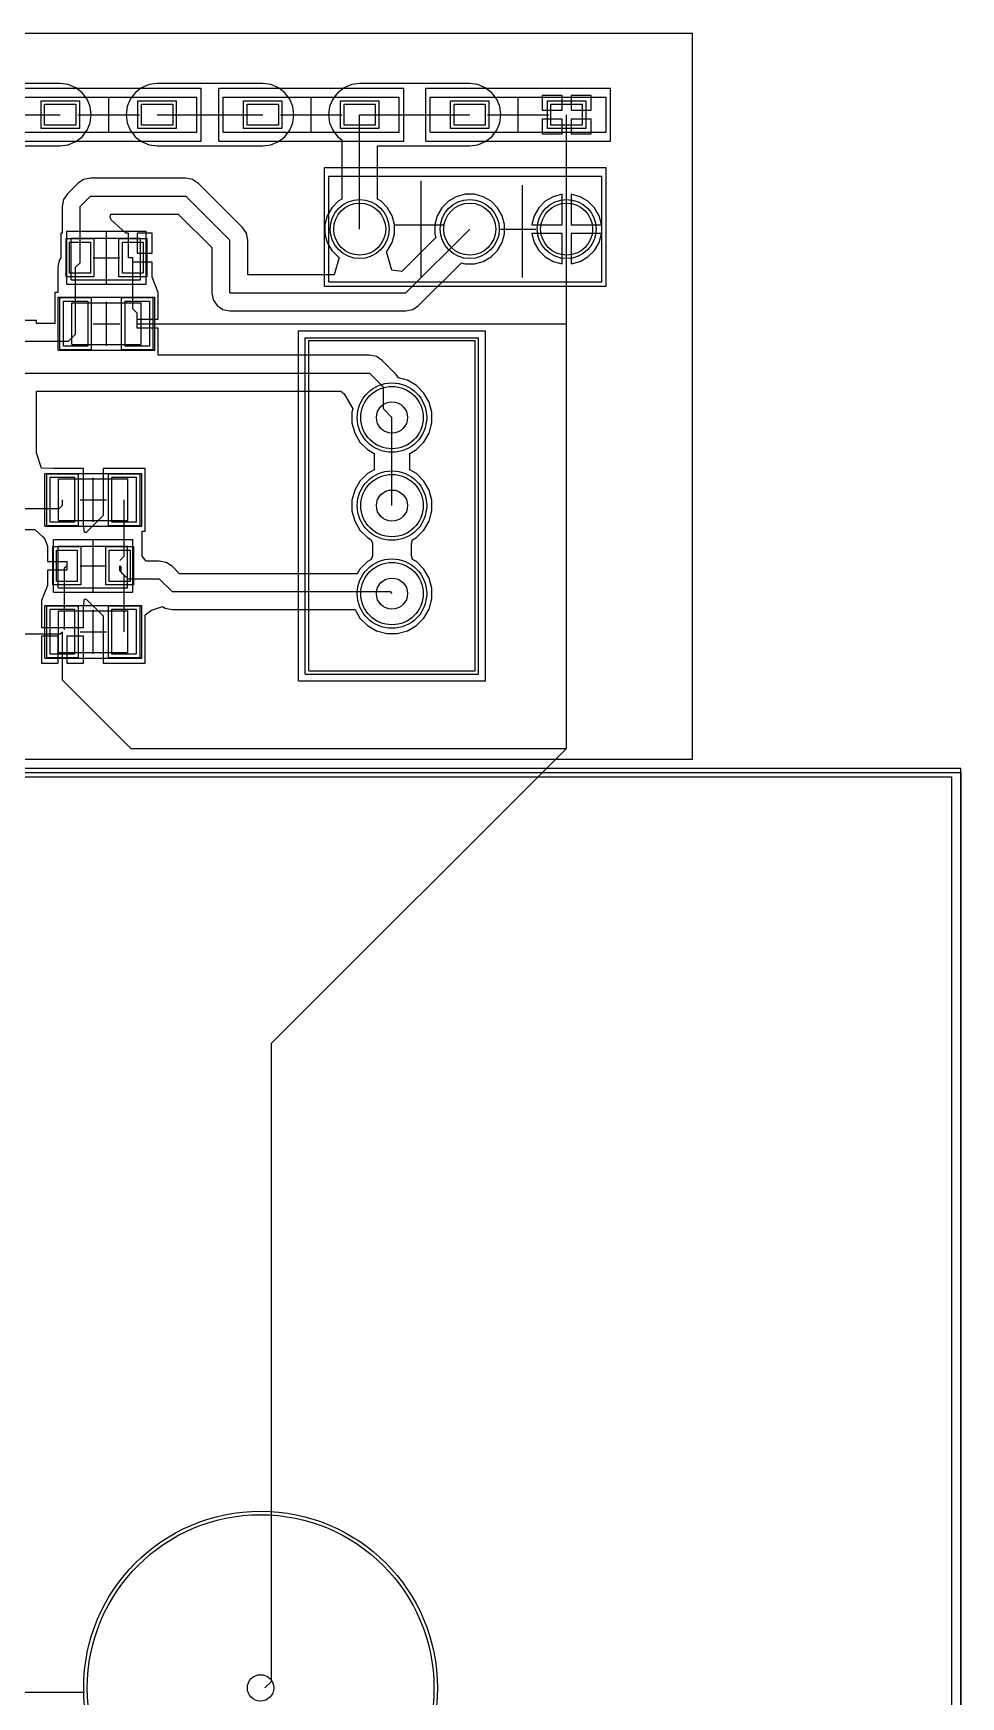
# Model space of a CAD drawing. Header units: inches. Extents: x 0.4 to 54.4, y 1 to 73.5.
# Drawn here: x 27.61 to 54.36, y 25.53 to 73.53 of the extents above; entities that cross this region are included whole.
import ezdxf

# ---------------------------------------------------------------- set-up
doc = ezdxf.new("R2010")
doc.units = ezdxf.units.IN
for name, color, linetype in [('Bottom Layer', 5, 'Continuous'), ('Bottom Overlay', 54, 'Continuous'), ('Bottom Solder', 6, 'Continuous'), ('Mechanical 1', 6, 'Continuous'), ('Mechanical 13', 56, 'Continuous'), ('Mechanical 15', 56, 'Continuous'), ('Multi-Layer', 9, 'Continuous'), ('Pad Holes', 156, 'Continuous'), ('Top Layer', 1, 'Continuous'), ('Top Overlay', 2, 'Continuous'), ('Top Paste', 8, 'Continuous'), ('Top Solder', 216, 'Continuous')]:
    doc.layers.add(name, color=color, linetype=linetype)

# ---------------------------------------------------------------- blocks, each defined once
blk = doc.blocks.new('PCBC_________1_2')
at = {"layer": 'Mechanical 13'}
for p, q in [((-0.984, 0.635), (-0.984, -0.565)), ((1.016, 0.635), (-0.984, 0.635)), ((1.016, 0.635), (1.016, -0.565)), ((1.016, -0.565), (-0.984, -0.565))]:
    blk.add_line(p, q, dxfattribs=at)
at = {"layer": 'Mechanical 15'}
for p, q in [((-1.143, 0.762), (-1.143, -0.762)), ((1.143, 0.762), (-1.143, 0.762)), ((0, 0.762), (0, -0.762)), ((1.143, 0.762), (1.143, -0.762)), ((0.381, 0), (-0.381, 0)), ((1.143, -0.762), (-1.143, -0.762))]:
    blk.add_line(p, q, dxfattribs=at)
at = {"layer": 'Top Layer'}
for p, q in [((-1.062, 0.45), (-0.462, 0.45)), ((-1.062, -0.45), (-1.062, 0.45)), ((-0.462, 0.45), (-0.462, -0.45)), ((0.462, 0.45), (1.062, 0.45)), ((0.462, -0.45), (0.462, 0.45)), ((1.062, 0.45), (1.062, -0.45)), ((-0.462, -0.45), (-1.062, -0.45)), ((1.062, -0.45), (0.462, -0.45))]:
    blk.add_line(p, q, dxfattribs=at)
at = {"layer": 'Top Overlay'}
for p, q in [((1.143, 0.762), (-1.143, 0.762)), ((-1.143, 0.762), (-1.143, -0.762)), ((1.143, 0.762), (1.143, -0.762)), ((1.143, -0.762), (-1.143, -0.762))]:
    blk.add_line(p, q, dxfattribs=at)
at = {"layer": 'Top Paste'}
for p, q in [((-1.062, 0.45), (-0.462, 0.45)), ((-1.062, -0.45), (-1.062, 0.45)), ((-0.462, 0.45), (-0.462, -0.45)), ((0.462, 0.45), (1.062, 0.45)), ((0.462, -0.45), (0.462, 0.45)), ((1.062, 0.45), (1.062, -0.45)), ((-0.462, -0.45), (-1.062, -0.45)), ((1.062, -0.45), (0.462, -0.45))]:
    blk.add_line(p, q, dxfattribs=at)
at = {"layer": 'Top Solder'}
for p, q in [((-1.164, 0.552), (-0.36, 0.552)), ((-1.164, -0.552), (-1.164, 0.552)), ((-0.36, 0.552), (-0.36, -0.552)), ((0.36, 0.552), (1.164, 0.552)), ((0.36, -0.552), (0.36, 0.552)), ((1.164, 0.552), (1.164, -0.552)), ((-0.36, -0.552), (-1.164, -0.552)), ((1.164, -0.552), (0.36, -0.552))]:
    blk.add_line(p, q, dxfattribs=at)
blk = doc.blocks.new('PCBC_________1_4')
at = {"layer": 'Mechanical 13'}
for p, q in [((-0.984, 0.635), (-0.984, -0.565)), ((1.016, 0.635), (-0.984, 0.635)), ((1.016, 0.635), (1.016, -0.565)), ((1.016, -0.565), (-0.984, -0.565))]:
    blk.add_line(p, q, dxfattribs=at)
at = {"layer": 'Mechanical 15'}
for p, q in [((-1.143, 0.762), (-1.143, -0.762)), ((1.143, 0.762), (-1.143, 0.762)), ((0, 0.762), (0, -0.762)), ((1.143, 0.762), (1.143, -0.762)), ((0.381, 0), (-0.381, 0)), ((1.143, -0.762), (-1.143, -0.762))]:
    blk.add_line(p, q, dxfattribs=at)
at = {"layer": 'Top Layer'}
for p, q in [((-1.062, 0.45), (-0.462, 0.45)), ((-1.062, -0.45), (-1.062, 0.45)), ((-0.462, 0.45), (-0.462, -0.45)), ((0.462, 0.45), (1.062, 0.45)), ((0.462, -0.45), (0.462, 0.45)), ((1.062, 0.45), (1.062, -0.45)), ((-0.462, -0.45), (-1.062, -0.45)), ((1.062, -0.45), (0.462, -0.45))]:
    blk.add_line(p, q, dxfattribs=at)
at = {"layer": 'Top Overlay'}
for p, q in [((1.143, 0.762), (-1.143, 0.762)), ((-1.143, 0.762), (-1.143, -0.762)), ((1.143, 0.762), (1.143, -0.762)), ((1.143, -0.762), (-1.143, -0.762))]:
    blk.add_line(p, q, dxfattribs=at)
at = {"layer": 'Top Paste'}
for p, q in [((-1.062, 0.45), (-0.462, 0.45)), ((-1.062, -0.45), (-1.062, 0.45)), ((-0.462, 0.45), (-0.462, -0.45)), ((0.462, 0.45), (1.062, 0.45)), ((0.462, -0.45), (0.462, 0.45)), ((1.062, 0.45), (1.062, -0.45)), ((-0.462, -0.45), (-1.062, -0.45)), ((1.062, -0.45), (0.462, -0.45))]:
    blk.add_line(p, q, dxfattribs=at)
at = {"layer": 'Top Solder'}
for p, q in [((-1.164, 0.552), (-0.36, 0.552)), ((-1.164, -0.552), (-1.164, 0.552)), ((-0.36, 0.552), (-0.36, -0.552)), ((0.36, 0.552), (1.164, 0.552)), ((0.36, -0.552), (0.36, 0.552)), ((1.164, 0.552), (1.164, -0.552)), ((-0.36, -0.552), (-1.164, -0.552)), ((1.164, -0.552), (0.36, -0.552))]:
    blk.add_line(p, q, dxfattribs=at)
blk = doc.blocks.new('PCBC_________1____________3_8')
at = {"layer": 'Bottom Overlay'}
for p, q in [((-2.667, 0.762), (-2.667, -0.762)), ((2.667, 0.762), (-2.667, 0.762)), ((2.667, 0.762), (2.667, -0.762)), ((2.667, -0.762), (-2.667, -0.762))]:
    blk.add_line(p, q, dxfattribs=at)
at = {"layer": 'Mechanical 13'}
for p, q in [((2.54, 0.508), (-2.54, 0.508)), ((-2.54, 0.508), (-2.54, -0.508)), ((2.54, 0.508), (2.54, -0.508)), ((2.54, -0.508), (-2.54, -0.508))]:
    blk.add_line(p, q, dxfattribs=at)
at = {"layer": 'Mechanical 15'}
for p, q in [((2.667, 0.762), (-2.667, 0.762)), ((-2.667, 0.762), (-2.667, -0.762)), ((0, 0.492), (0, -0.508)), ((2.667, 0.762), (2.667, -0.762)), ((0.889, 0), (-0.889, 0)), ((2.667, -0.762), (-2.667, -0.762))]:
    blk.add_line(p, q, dxfattribs=at)
at = {"layer": 'Top Layer'}
for p, q in [((-1.847, 0.3), (-0.947, 0.3)), ((-1.847, -0.3), (-1.847, 0.3)), ((-0.947, 0.3), (-0.947, -0.3)), ((0.947, 0.3), (1.847, 0.3)), ((0.947, -0.3), (0.947, 0.3)), ((1.847, 0.3), (1.847, -0.3)), ((-0.947, -0.3), (-1.847, -0.3)), ((1.847, -0.3), (0.947, -0.3))]:
    blk.add_line(p, q, dxfattribs=at)
at = {"layer": 'Top Paste'}
for p, q in [((-1.847, 0.3), (-0.947, 0.3)), ((-1.847, -0.3), (-1.847, 0.3)), ((-0.947, 0.3), (-0.947, -0.3)), ((0.947, 0.3), (1.847, 0.3)), ((0.947, -0.3), (0.947, 0.3)), ((1.847, 0.3), (1.847, -0.3)), ((-0.947, -0.3), (-1.847, -0.3)), ((1.847, -0.3), (0.947, -0.3))]:
    blk.add_line(p, q, dxfattribs=at)
at = {"layer": 'Top Solder'}
for p, q in [((-1.949, 0.402), (-0.845, 0.402)), ((-1.949, -0.402), (-1.949, 0.402)), ((-0.845, 0.402), (-0.845, -0.402)), ((0.845, 0.402), (1.949, 0.402)), ((0.845, -0.402), (0.845, 0.402)), ((1.949, 0.402), (1.949, -0.402)), ((-0.845, -0.402), (-1.949, -0.402)), ((1.949, -0.402), (0.845, -0.402))]:
    blk.add_line(p, q, dxfattribs=at)
blk = doc.blocks.new('PCBC_________1____________3_9')
at = {"layer": 'Bottom Overlay'}
for p, q in [((-2.667, 0.762), (-2.667, -0.762)), ((2.667, 0.762), (-2.667, 0.762)), ((2.667, 0.762), (2.667, -0.762)), ((2.667, -0.762), (-2.667, -0.762))]:
    blk.add_line(p, q, dxfattribs=at)
at = {"layer": 'Mechanical 13'}
for p, q in [((2.54, 0.508), (-2.54, 0.508)), ((-2.54, 0.508), (-2.54, -0.508)), ((2.54, 0.508), (2.54, -0.508)), ((2.54, -0.508), (-2.54, -0.508))]:
    blk.add_line(p, q, dxfattribs=at)
at = {"layer": 'Mechanical 15'}
for p, q in [((2.667, 0.762), (-2.667, 0.762)), ((-2.667, 0.762), (-2.667, -0.762)), ((0, 0.492), (0, -0.508)), ((2.667, 0.762), (2.667, -0.762)), ((0.889, 0), (-0.889, 0)), ((2.667, -0.762), (-2.667, -0.762))]:
    blk.add_line(p, q, dxfattribs=at)
at = {"layer": 'Top Layer'}
for p, q in [((-1.847, 0.3), (-0.947, 0.3)), ((-1.847, -0.3), (-1.847, 0.3)), ((-0.947, 0.3), (-0.947, -0.3)), ((0.947, 0.3), (1.847, 0.3)), ((0.947, -0.3), (0.947, 0.3)), ((1.847, 0.3), (1.847, -0.3)), ((-0.947, -0.3), (-1.847, -0.3)), ((1.847, -0.3), (0.947, -0.3))]:
    blk.add_line(p, q, dxfattribs=at)
at = {"layer": 'Top Paste'}
for p, q in [((-1.847, 0.3), (-0.947, 0.3)), ((-1.847, -0.3), (-1.847, 0.3)), ((-0.947, 0.3), (-0.947, -0.3)), ((0.947, 0.3), (1.847, 0.3)), ((0.947, -0.3), (0.947, 0.3)), ((1.847, 0.3), (1.847, -0.3)), ((-0.947, -0.3), (-1.847, -0.3)), ((1.847, -0.3), (0.947, -0.3))]:
    blk.add_line(p, q, dxfattribs=at)
at = {"layer": 'Top Solder'}
for p, q in [((-1.949, 0.402), (-0.845, 0.402)), ((-1.949, -0.402), (-1.949, 0.402)), ((-0.845, 0.402), (-0.845, -0.402)), ((0.845, 0.402), (1.949, 0.402)), ((0.845, -0.402), (0.845, 0.402)), ((1.949, 0.402), (1.949, -0.402)), ((-0.845, -0.402), (-1.949, -0.402)), ((1.949, -0.402), (0.845, -0.402))]:
    blk.add_line(p, q, dxfattribs=at)
blk = doc.blocks.new('___________10')
at = {"layer": 'Mechanical 13'}
for p, q in [((1.524, 3.81), (-1.524, 3.81)), ((-1.524, -4.064), (-1.524, 3.81)), ((1.524, -4.064), (1.524, 3.81)), ((1.524, -4.064), (-1.524, -4.064))]:
    blk.add_line(p, q, dxfattribs=at)
at = {"layer": 'Mechanical 15'}
for p, q in [((-1.778, -4.191), (-1.778, 3.937)), ((1.651, 3.937), (-1.778, 3.937)), ((1.651, -4.191), (1.651, 3.937)), ((1.397, 1.524), (-1.27, 1.524)), ((0, 1.524), (-0.127, 1.524)), ((0, 0.889), (0, 1.905)), ((1.397, 1.524), (0, 1.524)), ((-0.127, -2.159), (-0.127, -0.762)), ((1.397, -1.397), (-1.397, -1.397)), ((1.651, -4.191), (-1.778, -4.191))]:
    blk.add_line(p, q, dxfattribs=at)
at = {"layer": 'Top Layer'}
for centre in [(0, 2.794), (0, 0), (0, -3.175)]:
    blk.add_circle(centre, 0.75, dxfattribs=at)
at = {"layer": 'Top Overlay'}
for p, q in [((1.651, 3.937), (-1.778, 3.937)), ((-1.778, -4.191), (-1.778, 3.937)), ((1.651, -4.191), (1.651, 3.937)), ((1.651, -4.191), (-1.778, -4.191))]:
    blk.add_line(p, q, dxfattribs=at)
at = {"layer": 'Top Paste'}
for centre in [(0, 2.794), (0, 0), (0, -3.175)]:
    blk.add_circle(centre, 0.75, dxfattribs=at)
at = {"layer": 'Top Solder'}
for centre in [(0, 2.794), (0, 0), (0, -3.175)]:
    blk.add_circle(centre, 0.852, dxfattribs=at)
blk = doc.blocks.new('R________SMD_0805_15')
at = {"layer": 'Mechanical 13'}
for p, q in [((-1, -0.6), (-1, 0.6)), ((-1, 0.6), (1, 0.6)), ((1, -0.6), (1, 0.6)), ((-1, -0.6), (1, -0.6))]:
    blk.add_line(p, q, dxfattribs=at)
at = {"layer": 'Mechanical 15'}
for p, q in [((-1.397, -0.762), (-1.397, 0.762)), ((-1.397, 0.762), (1.397, 0.762)), ((0, -0.635), (0, 0.635)), ((1.397, -0.762), (1.397, 0.762)), ((-0.381, 0), (0.381, 0)), ((-1.397, -0.762), (1.397, -0.762))]:
    blk.add_line(p, q, dxfattribs=at)
at = {"layer": 'Top Layer'}
for p, q in [((-1.239, 0.65), (-0.539, 0.65)), ((-1.239, -0.65), (-1.239, 0.65)), ((-0.539, 0.65), (-0.539, -0.65)), ((0.539, 0.65), (1.239, 0.65)), ((0.539, -0.65), (0.539, 0.65)), ((1.239, 0.65), (1.239, -0.65)), ((-0.539, -0.65), (-1.239, -0.65)), ((1.239, -0.65), (0.539, -0.65))]:
    blk.add_line(p, q, dxfattribs=at)
at = {"layer": 'Top Overlay'}
for p, q in [((-1.397, -0.762), (-1.397, 0.762)), ((-1.397, 0.762), (1.397, 0.762)), ((1.397, -0.762), (1.397, 0.762)), ((-1.397, -0.762), (1.397, -0.762))]:
    blk.add_line(p, q, dxfattribs=at)
at = {"layer": 'Top Paste'}
for p, q in [((-1.239, 0.65), (-0.539, 0.65)), ((-1.239, -0.65), (-1.239, 0.65)), ((-0.539, 0.65), (-0.539, -0.65)), ((0.539, 0.65), (1.239, 0.65)), ((0.539, -0.65), (0.539, 0.65)), ((1.239, 0.65), (1.239, -0.65)), ((-0.539, -0.65), (-1.239, -0.65)), ((1.239, -0.65), (0.539, -0.65))]:
    blk.add_line(p, q, dxfattribs=at)
at = {"layer": 'Top Solder'}
for p, q in [((-1.341, 0.752), (-0.437, 0.752)), ((-1.341, -0.752), (-1.341, 0.752)), ((-0.437, 0.752), (-0.437, -0.752)), ((0.437, 0.752), (1.341, 0.752)), ((0.437, -0.752), (0.437, 0.752)), ((1.341, 0.752), (1.341, -0.752)), ((-0.437, -0.752), (-1.341, -0.752)), ((1.341, -0.752), (0.437, -0.752))]:
    blk.add_line(p, q, dxfattribs=at)
blk = doc.blocks.new('R________SMD_0805_17')
at = {"layer": 'Mechanical 13'}
for p, q in [((-1, 0.6), (-1, -0.6)), ((1, 0.6), (-1, 0.6)), ((1, 0.6), (1, -0.6)), ((1, -0.6), (-1, -0.6))]:
    blk.add_line(p, q, dxfattribs=at)
at = {"layer": 'Mechanical 15'}
for p, q in [((-1.397, 0.762), (-1.397, -0.762)), ((1.397, 0.762), (-1.397, 0.762)), ((0, 0.635), (0, -0.635)), ((1.397, 0.762), (1.397, -0.762)), ((0.381, 0), (-0.381, 0)), ((1.397, -0.762), (-1.397, -0.762))]:
    blk.add_line(p, q, dxfattribs=at)
at = {"layer": 'Top Layer'}
for p, q in [((-1.239, 0.65), (-0.539, 0.65)), ((-1.239, -0.65), (-1.239, 0.65)), ((-0.539, 0.65), (-0.539, -0.65)), ((0.539, 0.65), (1.239, 0.65)), ((0.539, -0.65), (0.539, 0.65)), ((1.239, 0.65), (1.239, -0.65)), ((-0.539, -0.65), (-1.239, -0.65)), ((1.239, -0.65), (0.539, -0.65))]:
    blk.add_line(p, q, dxfattribs=at)
at = {"layer": 'Top Overlay'}
for p, q in [((-1.397, 0.762), (-1.397, -0.762)), ((1.397, 0.762), (-1.397, 0.762)), ((1.397, 0.762), (1.397, -0.762)), ((1.397, -0.762), (-1.397, -0.762))]:
    blk.add_line(p, q, dxfattribs=at)
at = {"layer": 'Top Paste'}
for p, q in [((-1.239, 0.65), (-0.539, 0.65)), ((-1.239, -0.65), (-1.239, 0.65)), ((-0.539, 0.65), (-0.539, -0.65)), ((0.539, 0.65), (1.239, 0.65)), ((0.539, -0.65), (0.539, 0.65)), ((1.239, 0.65), (1.239, -0.65)), ((-0.539, -0.65), (-1.239, -0.65)), ((1.239, -0.65), (0.539, -0.65))]:
    blk.add_line(p, q, dxfattribs=at)
at = {"layer": 'Top Solder'}
for p, q in [((-1.341, 0.752), (-0.437, 0.752)), ((-1.341, -0.752), (-1.341, 0.752)), ((-0.437, 0.752), (-0.437, -0.752)), ((0.437, 0.752), (1.341, 0.752)), ((0.437, -0.752), (0.437, 0.752)), ((1.341, 0.752), (1.341, -0.752)), ((-0.437, -0.752), (-1.341, -0.752)), ((1.341, -0.752), (0.437, -0.752))]:
    blk.add_line(p, q, dxfattribs=at)
blk = doc.blocks.new('R________SMD_0805_18')
at = {"layer": 'Mechanical 13'}
for p, q in [((-1, -0.6), (-1, 0.6)), ((-1, 0.6), (1, 0.6)), ((1, -0.6), (1, 0.6)), ((-1, -0.6), (1, -0.6))]:
    blk.add_line(p, q, dxfattribs=at)
at = {"layer": 'Mechanical 15'}
for p, q in [((-1.397, -0.762), (-1.397, 0.762)), ((-1.397, 0.762), (1.397, 0.762)), ((0, -0.635), (0, 0.635)), ((1.397, -0.762), (1.397, 0.762)), ((-0.381, 0), (0.381, 0)), ((-1.397, -0.762), (1.397, -0.762))]:
    blk.add_line(p, q, dxfattribs=at)
at = {"layer": 'Top Layer'}
for p, q in [((-1.239, 0.65), (-0.539, 0.65)), ((-1.239, -0.65), (-1.239, 0.65)), ((-0.539, 0.65), (-0.539, -0.65)), ((0.539, 0.65), (1.239, 0.65)), ((0.539, -0.65), (0.539, 0.65)), ((1.239, 0.65), (1.239, -0.65)), ((-0.539, -0.65), (-1.239, -0.65)), ((1.239, -0.65), (0.539, -0.65))]:
    blk.add_line(p, q, dxfattribs=at)
at = {"layer": 'Top Overlay'}
for p, q in [((-1.397, -0.762), (-1.397, 0.762)), ((-1.397, 0.762), (1.397, 0.762)), ((1.397, -0.762), (1.397, 0.762)), ((-1.397, -0.762), (1.397, -0.762))]:
    blk.add_line(p, q, dxfattribs=at)
at = {"layer": 'Top Paste'}
for p, q in [((-1.239, 0.65), (-0.539, 0.65)), ((-1.239, -0.65), (-1.239, 0.65)), ((-0.539, 0.65), (-0.539, -0.65)), ((0.539, 0.65), (1.239, 0.65)), ((0.539, -0.65), (0.539, 0.65)), ((1.239, 0.65), (1.239, -0.65)), ((-0.539, -0.65), (-1.239, -0.65)), ((1.239, -0.65), (0.539, -0.65))]:
    blk.add_line(p, q, dxfattribs=at)
at = {"layer": 'Top Solder'}
for p, q in [((-1.341, 0.752), (-0.437, 0.752)), ((-1.341, -0.752), (-1.341, 0.752)), ((-0.437, 0.752), (-0.437, -0.752)), ((0.437, 0.752), (1.341, 0.752)), ((0.437, -0.752), (0.437, 0.752)), ((1.341, 0.752), (1.341, -0.752)), ((-0.437, -0.752), (-1.341, -0.752)), ((1.341, -0.752), (0.437, -0.752))]:
    blk.add_line(p, q, dxfattribs=at)
blk = doc.blocks.new('PCBC_________1____________3_21')
at = {"layer": 'Bottom Overlay'}
for p, q in [((-2.667, 0.762), (-2.667, -0.762)), ((2.667, 0.762), (-2.667, 0.762)), ((2.667, 0.762), (2.667, -0.762)), ((2.667, -0.762), (-2.667, -0.762))]:
    blk.add_line(p, q, dxfattribs=at)
at = {"layer": 'Mechanical 13'}
for p, q in [((2.54, 0.508), (-2.54, 0.508)), ((-2.54, 0.508), (-2.54, -0.508)), ((2.54, 0.508), (2.54, -0.508)), ((2.54, -0.508), (-2.54, -0.508))]:
    blk.add_line(p, q, dxfattribs=at)
at = {"layer": 'Mechanical 15'}
for p, q in [((2.667, 0.762), (-2.667, 0.762)), ((-2.667, 0.762), (-2.667, -0.762)), ((0, 0.492), (0, -0.508)), ((2.667, 0.762), (2.667, -0.762)), ((0.889, 0), (-0.889, 0)), ((2.667, -0.762), (-2.667, -0.762))]:
    blk.add_line(p, q, dxfattribs=at)
at = {"layer": 'Top Layer'}
for p, q in [((-1.847, 0.3), (-0.947, 0.3)), ((-1.847, -0.3), (-1.847, 0.3)), ((-0.947, 0.3), (-0.947, -0.3)), ((0.947, 0.3), (1.847, 0.3)), ((0.947, -0.3), (0.947, 0.3)), ((1.847, 0.3), (1.847, -0.3)), ((-0.947, -0.3), (-1.847, -0.3)), ((1.847, -0.3), (0.947, -0.3))]:
    blk.add_line(p, q, dxfattribs=at)
at = {"layer": 'Top Paste'}
for p, q in [((-1.847, 0.3), (-0.947, 0.3)), ((-1.847, -0.3), (-1.847, 0.3)), ((-0.947, 0.3), (-0.947, -0.3)), ((0.947, 0.3), (1.847, 0.3)), ((0.947, -0.3), (0.947, 0.3)), ((1.847, 0.3), (1.847, -0.3)), ((-0.947, -0.3), (-1.847, -0.3)), ((1.847, -0.3), (0.947, -0.3))]:
    blk.add_line(p, q, dxfattribs=at)
at = {"layer": 'Top Solder'}
for p, q in [((-1.949, 0.402), (-0.845, 0.402)), ((-1.949, -0.402), (-1.949, 0.402)), ((-0.845, 0.402), (-0.845, -0.402)), ((0.845, 0.402), (1.949, 0.402)), ((0.845, -0.402), (0.845, 0.402)), ((1.949, 0.402), (1.949, -0.402)), ((-0.845, -0.402), (-1.949, -0.402)), ((1.949, -0.402), (0.845, -0.402))]:
    blk.add_line(p, q, dxfattribs=at)
blk = doc.blocks.new('PCBC_________1____________2_22')
at = {"layer": 'Bottom Layer'}
blk.add_circle((6.858, 0.254), 5, dxfattribs=at)
at = {"layer": 'Bottom Solder'}
blk.add_circle((6.858, 0.254), 5.102, dxfattribs=at)
at = {"layer": 'Mechanical 13'}
for p in [(-24.511, 26.543), (26.797, -24.511)]:
    blk.add_line(p, (26.797, 26.543), dxfattribs=at)
at = {"layer": 'Mechanical 15'}
for p, q in [((-24.511, 26.67), (27.051, 26.67)), ((27.051, 26.67), (27.051, -24.511)), ((-1.397, 0.127), (1.778, 0.127))]:
    blk.add_line(p, q, dxfattribs=at)
at = {"layer": 'Multi-Layer'}
blk.add_circle((6.858, 0.254), 5, dxfattribs=at)
at = {"layer": 'Pad Holes'}
blk.add_circle((6.858, 0.254), 0.381, dxfattribs=at)
at = {"layer": 'Top Layer'}
blk.add_circle((6.858, 0.254), 5, dxfattribs=at)
at = {"layer": 'Top Overlay'}
for p in [(-24.511, 26.797), (27.051, -24.511)]:
    blk.add_line(p, (27.051, 26.797), dxfattribs=at)
at = {"layer": 'Top Solder'}
blk.add_circle((6.858, 0.254), 5.102, dxfattribs=at)
blk = doc.blocks.new('____23')
at = {"layer": 'Bottom Layer'}
for centre in [(-2.562, 0.043), (-0.022, 0.043), (2.518, 0.043)]:
    blk.add_circle(centre, 0.9, dxfattribs=at)
at = {"layer": 'Bottom Solder'}
for centre in [(-2.562, 0.043), (-0.022, 0.043), (2.518, 0.043)]:
    blk.add_circle(centre, 1.002, dxfattribs=at)
at = {"layer": 'Mechanical 1'}
for p, q in [((4.743, 2.443), (-4.787, 2.443)), ((-4.787, -2.357), (-4.787, 2.443)), ((4.743, -2.357), (4.743, 2.443)), ((4.743, -2.357), (-4.787, -2.357))]:
    blk.add_line(p, q, dxfattribs=at)
at = {"layer": 'Mechanical 15'}
for p, q in [((-4.862, -2.457), (-4.862, 2.543)), ((4.838, 2.543), (-4.862, 2.543)), ((4.838, -2.457), (4.838, 2.543)), ((4.838, -2.457), (-4.862, -2.457))]:
    blk.add_line(p, q, dxfattribs=at)
at = {"layer": 'Multi-Layer'}
for centre in [(-2.562, 0.043), (-0.022, 0.043), (2.518, 0.043)]:
    blk.add_circle(centre, 0.9, dxfattribs=at)
at = {"layer": 'Pad Holes'}
for centre in [(-2.562, 0.043), (-0.022, 0.043), (2.518, 0.043)]:
    blk.add_circle(centre, 0.45, dxfattribs=at)
at = {"layer": 'Top Layer'}
for centre in [(-2.562, 0.043), (-0.022, 0.043), (2.518, 0.043)]:
    blk.add_circle(centre, 0.9, dxfattribs=at)
at = {"layer": 'Top Overlay'}
for p, q in [((5.038, 2.743), (-5.062, 2.743)), ((-5.062, -2.657), (-5.062, 2.743)), ((5.038, -2.657), (5.038, 2.743)), ((5.038, -2.657), (-5.062, -2.657))]:
    blk.add_line(p, q, dxfattribs=at)
at = {"layer": 'Top Solder'}
for centre in [(-2.562, 0.043), (-0.022, 0.043), (2.518, 0.043)]:
    blk.add_circle(centre, 1.002, dxfattribs=at)

msp = doc.modelspace()

# ---------------------------------------------------------------- linework, layer by layer
at = {"layer": 'Top Layer'}
for p, q in [((10.922, 73.533), (46.609, 73.533)), ((46.609, 73.533), (46.609, 52.578)), ((28.384, 72.08), (25.082, 72.08)), ((28.617, 72.05), (28.384, 72.08)), ((28.833, 71.96), (28.617, 72.05)), ((30.946, 72.05), (30.73, 71.96)), ((31.178, 72.08), (30.946, 72.05)), ((34.226, 72.08), (31.178, 72.08)), ((34.459, 72.05), (34.226, 72.08)), ((34.675, 71.96), (34.459, 72.05)), ((36.788, 72.05), (36.572, 71.96)), ((37.02, 72.08), (36.788, 72.05)), ((40.196, 72.08), (37.02, 72.08)), ((40.428, 72.05), (40.196, 72.08)), ((40.644, 71.96), (40.428, 72.05)), ((29.019, 71.818), (28.833, 71.96)), ((29.08, 71.737), (29.019, 71.818)), ((29.088, 71.737), (29.08, 71.737)), ((29.088, 71.726), (29.088, 71.737)), ((29.161, 71.632), (29.088, 71.726)), ((29.251, 71.416), (29.161, 71.632)), ((30.402, 71.632), (30.312, 71.416)), ((30.475, 71.726), (30.402, 71.632)), ((30.483, 71.737), (30.475, 71.737)), ((30.475, 71.737), (30.475, 71.726)), ((30.544, 71.818), (30.483, 71.737)), ((30.73, 71.96), (30.544, 71.818)), ((34.861, 71.818), (34.675, 71.96)), ((34.922, 71.737), (34.861, 71.818)), ((34.93, 71.737), (34.922, 71.737)), ((34.93, 71.726), (34.93, 71.737)), ((35.003, 71.632), (34.93, 71.726)), ((35.093, 71.416), (35.003, 71.632)), ((36.244, 71.632), (36.154, 71.416)), ((36.317, 71.726), (36.244, 71.632)), ((36.325, 71.737), (36.317, 71.737)), ((36.317, 71.737), (36.317, 71.726)), ((36.386, 71.818), (36.325, 71.737)), ((36.572, 71.96), (36.386, 71.818)), ((40.83, 71.818), (40.644, 71.96)), ((40.891, 71.737), (40.83, 71.818)), ((40.899, 71.737), (40.891, 71.737)), ((40.899, 71.726), (40.899, 71.737)), ((40.972, 71.632), (40.899, 71.726)), ((41.062, 71.416), (40.972, 71.632)), ((42.862, 71.737), (42.286, 71.737)), ((42.286, 71.737), (42.286, 71.311)), ((42.862, 71.311), (42.862, 71.737)), ((43.693, 71.737), (43.116, 71.737)), ((43.116, 71.737), (43.116, 71.311)), ((43.693, 71.311), (43.693, 71.737)), ((25.082, 71.183), (28.384, 71.183)), ((29.281, 71.183), (29.251, 71.416)), ((29.251, 70.951), (29.281, 71.183)), ((30.312, 71.416), (30.282, 71.183)), ((30.282, 71.183), (30.312, 70.951)), ((31.178, 71.183), (34.226, 71.183)), ((35.123, 71.183), (35.093, 71.416)), ((35.093, 70.951), (35.123, 71.183)), ((36.154, 71.416), (36.124, 71.183)), ((36.124, 71.183), (36.154, 70.951)), ((37.02, 67.881), (37.02, 71.183)), ((37.02, 71.183), (40.196, 71.183)), ((41.092, 71.183), (41.062, 71.416)), ((41.062, 70.951), (41.092, 71.183)), ((42.286, 71.311), (42.862, 71.311)), ((42.862, 71.056), (42.286, 71.056)), ((42.286, 71.056), (42.286, 70.63)), ((42.862, 70.63), (42.862, 71.056)), ((42.989, 67.881), (42.989, 71.183)), ((43.116, 71.311), (43.693, 71.311)), ((43.693, 71.056), (43.116, 71.056)), ((43.116, 71.056), (43.116, 70.63)), ((43.693, 70.63), (43.693, 71.056)), ((29.019, 70.549), (29.08, 70.63)), ((29.08, 70.63), (29.088, 70.63)), ((29.088, 70.641), (29.161, 70.735)), ((29.088, 70.63), (29.088, 70.641)), ((29.161, 70.735), (29.251, 70.951)), ((30.312, 70.951), (30.402, 70.735)), ((30.402, 70.735), (30.475, 70.641)), ((30.475, 70.641), (30.475, 70.63)), ((30.475, 70.63), (30.483, 70.63)), ((30.483, 70.63), (30.544, 70.549)), ((34.861, 70.549), (34.922, 70.63)), ((34.922, 70.63), (34.93, 70.63)), ((34.93, 70.641), (35.003, 70.735)), ((34.93, 70.63), (34.93, 70.641)), ((35.003, 70.735), (35.093, 70.951)), ((36.154, 70.951), (36.244, 70.735)), ((36.244, 70.735), (36.317, 70.641)), ((36.317, 70.641), (36.317, 70.63)), ((36.317, 70.63), (36.325, 70.63)), ((36.325, 70.63), (36.386, 70.549)), ((40.83, 70.549), (40.891, 70.63)), ((40.891, 70.63), (40.899, 70.63)), ((40.899, 70.641), (40.972, 70.735)), ((40.899, 70.63), (40.899, 70.641)), ((40.972, 70.735), (41.062, 70.951)), ((42.286, 70.63), (42.862, 70.63)), ((43.116, 70.63), (43.693, 70.63)), ((25.082, 70.287), (28.384, 70.287)), ((28.384, 70.287), (28.617, 70.317)), ((28.617, 70.317), (28.833, 70.407)), ((28.833, 70.407), (29.019, 70.549)), ((30.544, 70.549), (30.73, 70.407)), ((30.73, 70.407), (30.946, 70.317)), ((30.946, 70.317), (31.178, 70.287)), ((31.178, 70.287), (34.226, 70.287)), ((34.226, 70.287), (34.459, 70.317)), ((34.459, 70.317), (34.675, 70.407)), ((34.675, 70.407), (34.861, 70.549)), ((36.386, 70.549), (36.503, 70.46)), ((36.503, 70.46), (36.503, 68.742)), ((37.538, 68.742), (37.538, 70.287)), ((37.538, 70.287), (40.196, 70.287)), ((40.196, 70.287), (40.428, 70.317)), ((40.428, 70.317), (40.644, 70.407)), ((40.644, 70.407), (40.83, 70.549)), ((28.887, 69.2), (28.59, 68.903)), ((29.055, 69.313), (28.887, 69.2)), ((28.887, 69.2), (28.887, 69.2)), ((29.254, 69.352), (29.055, 69.313)), ((32.004, 69.352), (29.254, 69.352)), ((32.202, 69.313), (32.004, 69.352)), ((32.37, 69.2), (32.202, 69.313)), ((33.64, 67.93), (32.37, 69.2)), ((28.477, 68.735), (28.438, 68.536)), ((28.59, 68.903), (28.477, 68.735)), ((28.956, 68.536), (29.254, 68.834)), ((29.254, 68.834), (32.004, 68.834)), ((32.004, 68.834), (33.274, 67.564)), ((36.404, 68.685), (36.217, 68.498)), ((36.503, 68.742), (36.404, 68.685)), ((37.637, 68.685), (37.538, 68.742)), ((37.824, 68.498), (37.637, 68.685)), ((39.579, 68.685), (39.392, 68.498)), ((39.808, 68.817), (39.579, 68.685)), ((40.063, 68.885), (39.808, 68.817)), ((40.328, 68.885), (40.063, 68.885)), ((40.583, 68.817), (40.328, 68.885)), ((40.812, 68.685), (40.583, 68.817)), ((40.999, 68.498), (40.812, 68.685)), ((42.373, 68.685), (42.186, 68.498)), ((42.602, 68.817), (42.373, 68.685)), ((42.857, 68.885), (42.602, 68.817)), ((42.862, 68.885), (42.857, 68.885)), ((42.862, 68.008), (42.862, 68.885)), ((43.122, 68.885), (43.116, 68.885)), ((43.116, 68.885), (43.116, 68.008)), ((43.377, 68.817), (43.122, 68.885)), ((43.606, 68.685), (43.377, 68.817)), ((43.793, 68.498), (43.606, 68.685)), ((28.438, 68.536), (28.438, 67.76)), ((28.956, 67.056), (28.956, 68.536)), ((29.826, 68.227), (29.839, 68.316)), ((29.857, 68.151), (29.826, 68.227)), ((29.839, 68.316), (31.789, 68.316)), ((31.789, 68.316), (32.756, 67.349)), ((36.085, 68.269), (36.017, 68.014)), ((36.217, 68.498), (36.085, 68.269)), ((37.956, 68.269), (37.824, 68.498)), ((38.024, 68.014), (37.956, 68.269)), ((39.26, 68.269), (39.192, 68.014)), ((39.392, 68.498), (39.26, 68.269)), ((41.131, 68.269), (40.999, 68.498)), ((41.199, 68.014), (41.131, 68.269)), ((42.054, 68.269), (41.986, 68.014)), ((42.186, 68.498), (42.054, 68.269)), ((43.925, 68.269), (43.793, 68.498)), ((43.993, 68.014), (43.925, 68.269)), ((28.438, 67.76), (28.402, 67.76)), ((28.402, 67.76), (28.402, 67.054)), ((30.272, 67.76), (29.857, 68.151)), ((30.353, 67.76), (30.272, 67.76)), ((30.353, 67.056), (30.353, 67.76)), ((30.607, 67.76), (30.607, 67.183)), ((31.034, 67.76), (30.607, 67.76)), ((31.034, 67.183), (31.034, 67.76)), ((33.753, 67.762), (33.64, 67.93)), ((33.792, 67.564), (33.753, 67.762)), ((36.017, 68.014), (36.017, 67.749)), ((36.017, 67.749), (36.085, 67.494)), ((37.956, 67.494), (38.024, 67.749)), ((38.024, 67.749), (38.024, 68.014)), ((38.354, 66.04), (40.196, 67.881)), ((39.192, 68.014), (39.192, 67.749)), ((39.192, 67.749), (39.221, 67.639)), ((41.131, 67.494), (41.199, 67.749)), ((41.199, 67.749), (41.199, 68.014)), ((41.986, 68.014), (41.986, 68.008)), ((41.986, 68.008), (42.862, 68.008)), ((42.862, 67.754), (41.986, 67.754)), ((41.986, 67.754), (41.986, 67.749)), ((41.986, 67.749), (42.054, 67.494)), ((42.862, 66.878), (42.862, 67.754)), ((42.989, 65.151), (42.989, 67.881)), ((43.116, 68.008), (43.993, 68.008)), ((43.993, 67.754), (43.116, 67.754)), ((43.116, 67.754), (43.116, 66.878)), ((43.925, 67.494), (43.993, 67.749)), ((43.993, 68.008), (43.993, 68.014)), ((43.993, 67.749), (43.993, 67.754)), ((32.756, 67.349), (32.756, 66.04)), ((33.274, 66.04), (33.274, 67.564)), ((33.792, 66.558), (33.792, 67.564)), ((36.085, 67.494), (36.217, 67.265)), ((36.217, 67.265), (36.404, 67.078)), ((37.794, 67.235), (37.824, 67.265)), ((37.949, 66.699), (37.794, 67.235)), ((37.824, 67.265), (37.956, 67.494)), ((39.221, 67.639), (38.238, 66.657)), ((40.812, 67.078), (40.999, 67.265)), ((40.999, 67.265), (41.131, 67.494)), ((42.054, 67.494), (42.186, 67.265)), ((42.186, 67.265), (42.373, 67.078)), ((43.606, 67.078), (43.793, 67.265)), ((43.793, 67.265), (43.925, 67.494)), ((28.35, 66.977), (28.311, 66.779)), ((28.311, 66.779), (28.311, 66.055)), ((28.402, 67.054), (28.35, 66.977)), ((28.829, 66.779), (28.956, 66.906)), ((28.829, 65.151), (28.829, 66.779)), ((28.956, 66.906), (28.956, 67.056)), ((30.48, 67.056), (30.353, 67.056)), ((30.48, 65.578), (30.48, 67.056)), ((30.48, 66.929), (30.48, 67.056)), ((31.034, 66.929), (30.48, 66.929)), ((30.607, 67.183), (31.034, 67.183)), ((31.034, 66.563), (31.034, 66.929)), ((36.425, 67.066), (36.289, 66.558)), ((36.404, 67.078), (36.425, 67.066)), ((38.72, 65.674), (39.953, 66.907)), ((39.953, 66.907), (40.063, 66.878)), ((40.063, 66.878), (40.328, 66.878)), ((40.328, 66.878), (40.583, 66.946)), ((40.583, 66.946), (40.812, 67.078)), ((42.373, 67.078), (42.602, 66.946)), ((42.602, 66.946), (42.857, 66.878)), ((42.857, 66.878), (42.862, 66.878)), ((43.116, 66.878), (43.122, 66.878)), ((43.122, 66.878), (43.377, 66.946)), ((43.377, 66.946), (43.606, 67.078)), ((31.034, 66.49), (31.034, 66.563)), ((31.211, 66.055), (31.034, 66.49)), ((36.289, 66.558), (33.792, 66.558)), ((38.238, 66.657), (37.949, 66.699)), ((28.311, 66.055), (28.225, 66.055)), ((28.225, 66.055), (28.225, 65.161)), ((31.211, 65.917), (31.211, 66.055)), ((31.211, 65.278), (31.211, 65.917)), ((32.756, 66.04), (32.795, 65.842)), ((32.795, 65.842), (32.908, 65.674)), ((33.274, 66.04), (38.354, 66.04)), ((30.48, 65.578), (30.607, 65.451)), ((30.607, 65.151), (30.607, 65.451)), ((32.908, 65.674), (33.076, 65.561)), ((33.076, 65.561), (33.274, 65.522)), ((33.274, 65.522), (38.354, 65.522)), ((38.354, 65.522), (38.552, 65.561)), ((38.552, 65.561), (38.72, 65.674)), ((27.701, 65.247), (25.893, 65.247)), ((27.701, 65.161), (27.701, 65.247)), ((28.225, 65.161), (27.701, 65.161)), ((28.621, 64.643), (28.829, 64.851)), ((28.829, 64.851), (28.829, 65.151)), ((30.607, 65.024), (30.607, 65.278)), ((30.607, 65.278), (31.211, 65.278)), ((30.607, 65.151), (42.989, 65.151)), ((31.211, 65.024), (30.607, 65.024)), ((31.211, 64.75), (31.211, 65.024)), ((42.989, 52.895), (42.989, 65.151)), ((26.797, 64.643), (28.621, 64.643)), ((31.211, 64.247), (31.211, 64.75)), ((31.717, 64.242), (31.211, 64.247)), ((37.304, 64.242), (31.717, 64.242)), ((37.502, 64.202), (37.304, 64.242)), ((37.67, 64.09), (37.502, 64.202)), ((38.072, 63.688), (37.67, 64.09)), ((25.303, 63.724), (37.304, 63.724)), ((37.304, 63.724), (37.705, 63.322)), ((38.139, 63.587), (38.072, 63.688)), ((38.398, 63.518), (38.139, 63.587)), ((38.661, 63.366), (38.398, 63.518)), ((27.701, 62.261), (27.701, 63.206)), ((27.701, 63.206), (36.474, 63.206)), ((36.474, 63.206), (36.576, 63.125)), ((36.576, 63.125), (36.826, 62.698)), ((37.705, 62.69), (37.705, 63.322)), ((38.876, 63.151), (38.661, 63.366)), ((39.028, 62.888), (38.876, 63.151)), ((39.106, 62.595), (39.028, 62.888)), ((36.826, 62.698), (36.798, 62.595)), ((36.798, 62.595), (36.798, 62.291)), ((37.705, 62.69), (37.952, 62.443)), ((37.952, 59.903), (37.952, 62.443)), ((39.106, 62.291), (39.106, 62.595)), ((27.701, 62.199), (27.701, 62.261)), ((27.701, 62.261), (27.701, 62.261)), ((27.701, 61.424), (27.701, 62.199)), ((27.701, 62.199), (27.701, 62.199)), ((36.798, 62.291), (36.877, 61.997)), ((36.877, 61.997), (37.029, 61.734)), ((38.876, 61.734), (39.028, 61.997)), ((39.028, 61.997), (39.106, 62.291)), ((37.029, 61.734), (37.244, 61.519)), ((37.244, 61.519), (37.434, 61.409)), ((38.471, 61.409), (38.661, 61.519)), ((38.661, 61.519), (38.876, 61.734)), ((27.84, 60.987), (27.701, 61.424)), ((28.202, 60.975), (27.84, 60.987)), ((29.052, 60.975), (28.202, 60.975)), ((29.052, 59.346), (29.052, 60.975)), ((30.83, 60.975), (29.622, 60.975)), ((29.622, 60.975), (29.622, 59.612)), ((30.83, 59.167), (30.83, 60.975)), ((37.434, 61.409), (37.434, 60.936)), ((38.471, 60.936), (38.471, 61.409)), ((37.029, 60.611), (36.877, 60.348)), ((37.244, 60.826), (37.029, 60.611)), ((37.434, 60.936), (37.244, 60.826)), ((38.661, 60.826), (38.471, 60.936)), ((38.876, 60.611), (38.661, 60.826)), ((39.028, 60.348), (38.876, 60.611)), ((28.448, 59.913), (28.448, 60.071)), ((30.226, 58.443), (30.226, 60.071)), ((36.877, 60.348), (36.798, 60.055)), ((36.798, 60.055), (36.798, 59.751)), ((39.106, 60.055), (39.028, 60.348)), ((39.106, 59.751), (39.106, 60.055)), ((26.797, 59.817), (28.352, 59.817)), ((28.352, 59.817), (28.448, 59.913)), ((29.622, 59.612), (29.131, 59.126)), ((36.798, 59.751), (36.877, 59.457)), ((39.028, 59.457), (39.106, 59.751)), ((25.893, 59.213), (27.655, 59.213)), ((27.655, 59.213), (27.883, 58.999)), ((29.087, 59.128), (29.052, 59.346)), ((29.131, 59.126), (29.087, 59.128)), ((30.744, 58.443), (30.744, 59.167)), ((30.744, 59.167), (30.83, 59.167)), ((36.877, 59.457), (37.029, 59.194)), ((37.029, 59.194), (37.244, 58.979)), ((38.661, 58.979), (38.876, 59.194)), ((38.876, 59.194), (39.028, 59.457)), ((27.883, 58.999), (27.939, 58.934)), ((27.939, 58.934), (28.021, 58.732)), ((28.021, 58.732), (28.021, 58.659)), ((28.021, 58.659), (28.021, 58.293)), ((37.244, 58.979), (37.357, 58.914)), ((37.357, 58.914), (37.388, 58.813)), ((37.388, 58.813), (37.388, 58.452)), ((38.517, 58.813), (38.548, 58.914)), ((38.517, 58.452), (38.517, 58.813)), ((38.548, 58.914), (38.661, 58.979)), ((28.021, 58.293), (28.575, 58.293)), ((28.512, 58.102), (28.575, 58.166)), ((28.512, 56.324), (28.512, 58.102)), ((28.575, 58.293), (28.575, 58.039)), ((30.099, 58.316), (30.226, 58.443)), ((30.099, 58.016), (30.099, 58.166)), ((30.099, 58.166), (30.145, 58.12)), ((30.145, 57.97), (30.145, 58.12)), ((30.859, 58.303), (30.744, 58.443)), ((30.744, 58.443), (30.744, 58.443)), ((31.242, 58.303), (30.859, 58.303)), ((31.44, 58.264), (31.242, 58.303)), ((31.608, 58.151), (31.44, 58.264)), ((31.823, 57.937), (31.608, 58.151)), ((37.244, 58.286), (37.029, 58.071)), ((37.357, 58.351), (37.244, 58.286)), ((37.388, 58.452), (37.357, 58.351)), ((38.548, 58.351), (38.517, 58.452)), ((38.661, 58.286), (38.548, 58.351)), ((38.876, 58.071), (38.661, 58.286)), ((28.575, 58.039), (28.021, 58.039)), ((28.021, 58.039), (28.021, 57.6)), ((30.099, 58.016), (30.33, 57.785)), ((30.145, 57.97), (30.226, 57.889)), ((30.226, 56.261), (30.226, 57.889)), ((30.33, 57.785), (31.242, 57.785)), ((31.242, 57.785), (31.608, 57.419)), ((36.952, 57.937), (31.823, 57.937)), ((37.029, 58.071), (36.952, 57.937)), ((39.028, 57.808), (38.876, 58.071)), ((39.106, 57.515), (39.028, 57.808)), ((28.021, 57.6), (27.844, 57.165)), ((27.844, 57.165), (27.844, 57.027)), ((29.052, 56.986), (29.087, 57.204)), ((29.087, 57.204), (29.131, 57.206)), ((29.131, 57.206), (29.622, 56.72)), ((31.608, 57.419), (37.896, 57.419)), ((37.896, 57.419), (37.952, 57.363)), ((39.028, 56.917), (39.106, 57.211)), ((39.106, 57.211), (39.106, 57.515)), ((27.844, 57.027), (27.844, 56.388)), ((29.052, 56.388), (29.052, 56.986)), ((29.622, 56.72), (29.622, 55.357)), ((30.83, 56.746), (31.015, 56.884)), ((30.83, 55.357), (30.83, 56.746)), ((31.015, 56.884), (31.338, 56.988)), ((31.338, 56.988), (31.41, 56.94)), ((31.41, 56.94), (31.608, 56.901)), ((31.608, 56.901), (31.608, 56.901)), ((31.608, 56.901), (36.886, 56.901)), ((36.886, 56.901), (37.029, 56.654)), ((37.029, 56.654), (37.244, 56.439)), ((38.661, 56.439), (38.876, 56.654)), ((38.876, 56.654), (39.028, 56.917)), ((23.939, 56.197), (28.384, 56.197)), ((27.844, 56.388), (28.448, 56.388)), ((28.384, 56.197), (28.448, 56.261)), ((28.448, 56.388), (29.052, 56.388)), ((28.448, 54.864), (28.448, 56.261)), ((37.244, 56.439), (37.507, 56.287)), ((37.507, 56.287), (37.801, 56.209)), ((37.801, 56.209), (38.104, 56.209)), ((38.104, 56.209), (38.398, 56.287)), ((38.398, 56.287), (38.661, 56.439)), ((28.321, 56.134), (27.844, 56.134)), ((27.844, 56.134), (27.844, 55.357)), ((28.321, 55.357), (28.321, 56.134)), ((29.052, 56.134), (28.575, 56.134)), ((28.575, 56.134), (28.575, 55.357)), ((29.052, 55.357), (29.052, 56.134)), ((27.844, 55.357), (28.321, 55.357)), ((28.575, 55.357), (29.052, 55.357)), ((29.622, 55.357), (30.83, 55.357)), ((28.448, 54.864), (30.416, 52.895)), ((30.416, 52.895), (42.989, 52.895)), ((34.48, 44.386), (42.989, 52.895)), ((46.609, 52.578), (14.168, 52.578)), ((34.48, 25.971), (34.48, 44.386)), ((34.29, 25.781), (34.48, 25.971))]:
    msp.add_line(p, q, dxfattribs=at)

# ---------------------------------------------------------------- block references
for name, p, rotation in [('PCBC_________1____________3_8', (29.782, 71.183), 180), ('PCBC_________1____________3_9', (35.623, 71.183), 180), ('PCBC_________1____________3_21', (41.592, 71.183), 180), ('___________10', (40.196, 67.881), 270), ('PCBC_________1_2', (29.718, 67.056), 180), ('____23', (37.909, 59.88), 270), ('PCBC_________1_4', (29.337, 58.166), 180), ('R________SMD_0805_17', (29.337, 56.261), 180)]:
    msp.add_blockref(name, p, dxfattribs=dict(rotation=rotation))
for name, p in [('R________SMD_0805_18', (29.718, 65.151)), ('R________SMD_0805_15', (29.337, 60.071)), ('PCBC_________1____________2_22', (27.305, 25.527))]:
    msp.add_blockref(name, p)

doc.saveas('drawing.dxf')
